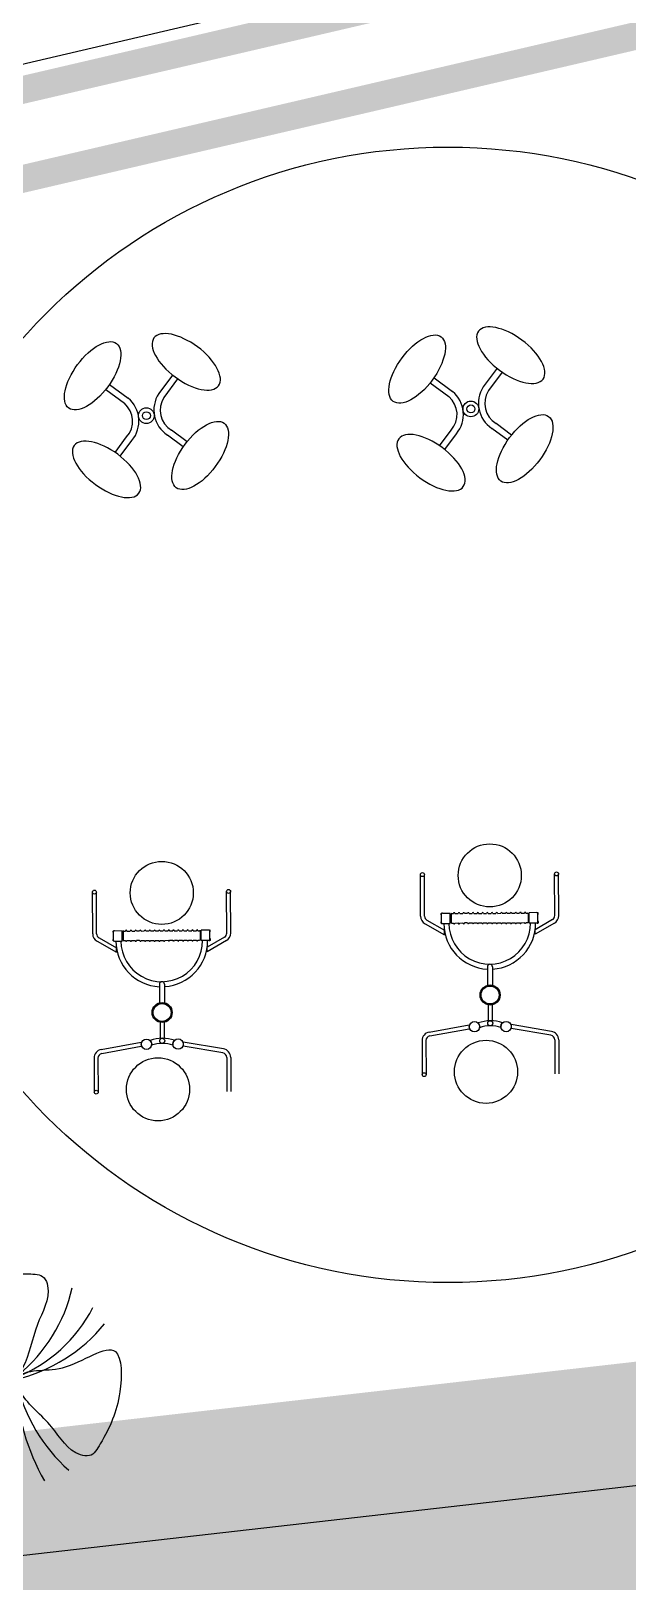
# Model space of a CAD drawing. Extents: x -809667 to 586099, y 3084146 to 3634412.
# Drawn here: x 381271.35 to 381275.13, y 3084219.42 to 3084229.25 of the extents above; entities that cross this region are included whole.
import ezdxf

# ---------------------------------------------------------------- set-up
doc = ezdxf.new("R2010")
doc.units = 0
doc.header["$LTSCALE"] = 0.5
doc.layers.get('0').update_dxf_attribs({"linetype": 'CONTINUOUS'})
for name, color, linetype in [('WIRE-照明', 1, 'CONTINUOUS'), ('WIRE-通讯', 4, 'CONTINUOUS'), ('器材', 1, 'CONTINUOUS'), ('文字', 7, 'CONTINUOUS')]:
    doc.layers.add(name, color=color, linetype=linetype)

# ---------------------------------------------------------------- blocks, each defined once
blk = doc.blocks.new('A$C42CC5923')
at = {"layer": '器材', "color": 0}
for p, q in [((318.7, 751), (407, 634)), ((350.6, 775.1), (438.9, 658)), ((750.7, 719.1), (633.7, 630.8)), ((774.8, 687.1), (657.8, 598.8)), ((262.6, 350.9), (360.4, 424.7)), ((286.7, 319), (386.4, 394.2)), ((686.8, 262.9), (611.6, 362.6)), ((718.8, 287), (645, 384.8))]:
    blk.add_line(p, q, dxfattribs=at)
for radius in [50, 25]:
    blk.add_circle((518.7, 519), radius, dxfattribs=at)
for centre, radius, start, end in [((279.1, 552.6), 151.6, 302.46291, 32.46291), ((280.7, 552.3), 190.2, 303.74949, 33.74949), ((756.7, 485.7), 190.2, 130.30365, 220.30365), ((758.4, 485.4), 151.6, 131.59024, 221.59024)]:
    blk.add_arc(centre, radius, start, end, dxfattribs=at)
for centre, major_axis in [((263.2, 857.7), (-203.2, -153.3)), ((774.2, 180.3), (203.2, 153.3))]:
    blk.add_ellipse(centre, major_axis=major_axis, ratio=0.467287, dxfattribs=at)
at = {"layer": '器材', "color": 0, "extrusion": (0, 0, -1)}
for centre, major_axis in [((857.4, 774.5), (153.3, -203.2)), ((180, 263.5), (-153.3, 203.2))]:
    blk.add_ellipse(centre, major_axis=major_axis, ratio=0.467287, dxfattribs=at)
blk = doc.blocks.new('A$C13153371')
at = {"layer": '器材', "color": 0}
for p, q in [((458.2, 850), (194.8, 850.9)), ((458.3, 875), (194.9, 875.9)), ((484.1, 834.9), (547, 725.1)), ((505.8, 847.3), (575.9, 725)), ((1192.3, 822.6), (1146.6, 568.2)), ((1216.9, 818.2), (1172, 568.1)), ((1246.6, 867.9), (1462.6, 867.1)), ((1246.6, 842.9), (1462.5, 842.1)), ((438.8, 736.6), (438.6, 688.6)), ((439.6, 687.6), (438.6, 688.6)), ((439.8, 742.6), (438.8, 741.6)), ((438.8, 738.6), (438.8, 741.6)), ((439.8, 737.6), (438.8, 738.6)), ((439.8, 737.6), (438.8, 736.6)), ((439.8, 744.6), (439.8, 742.6)), ((503.8, 742.3), (439.8, 742.6)), ((448.8, 745.5), (440.8, 745.5)), ((449.8, 744.5), (449.8, 742.5)), ((493.8, 744.4), (493.8, 742.4)), ((502.8, 745.3), (494.8, 745.4)), ((504.6, 688.3), (503.6, 687.3)), ((503.8, 744.3), (503.8, 742.3)), ((504.8, 741.3), (503.8, 742.3)), ((504.8, 738.3), (503.8, 737.3)), ((504.8, 736.3), (503.8, 737.3)), ((504.8, 736.3), (504.6, 688.3)), ((504.8, 728.3), (504.7, 696.3)), ((504.8, 738.3), (504.8, 741.3)), ((575.9, 725), (547, 725.1)), ((503.6, 687.3), (439.6, 687.6)), ((441.3, 577.5), (441.3, 597.5)), ((441.4, 607.5), (441.4, 627.5)), ((441.5, 637.5), (441.5, 657.5)), ((441.6, 667.5), (441.6, 677.5)), ((496.6, 682.4), (446.6, 682.5)), ((501.3, 577.3), (501.3, 597.3)), ((501.4, 607.3), (501.4, 627.3)), ((501.5, 637.3), (501.5, 657.3)), ((501.6, 667.3), (501.6, 677.3)), ((441, 487.5), (441, 507.5)), ((441.1, 517.5), (441.1, 537.5)), ((441.2, 547.5), (441.2, 567.5)), ((501, 487.3), (501, 507.3)), ((501.1, 517.3), (501.1, 537.3)), ((501.2, 547.3), (501.2, 567.3)), ((1146.6, 568.2), (1172, 568.1)), ((440.7, 397.5), (440.7, 417.5)), ((440.8, 427.5), (440.8, 447.5)), ((440.9, 457.5), (440.9, 477.5)), ((500.7, 397.3), (500.7, 417.3)), ((500.8, 427.3), (500.8, 447.3)), ((500.9, 457.3), (500.9, 477.3)), ((779.4, 420.4), (896.8, 420)), ((779.5, 452.4), (896.9, 452)), ((1020.5, 423.1), (1121.7, 422.8)), ((1020.6, 448.1), (1121.8, 447.8)), ((1121.7, 422.8), (1121.8, 447.8)), ((440.3, 297.5), (440.3, 277.5)), ((440.4, 307.5), (440.4, 327.5)), ((440.5, 337.5), (440.5, 357.5)), ((440.6, 367.5), (440.6, 387.5)), ((500.3, 297.3), (500.3, 277.3)), ((500.4, 307.3), (500.4, 327.3)), ((500.5, 337.3), (500.5, 357.3)), ((500.6, 367.3), (500.6, 387.3)), ((1189.7, 47.5), (1145.7, 302.2)), ((1145.7, 302.2), (1171.1, 302.1)), ((1214.4, 51.8), (1171.1, 302.1)), ((440, 197.5), (440, 207.5)), ((440.1, 217.5), (440.1, 237.5)), ((440.2, 247.5), (440.2, 267.5)), ((500, 197.3), (500, 207.3)), ((500.1, 217.3), (500.1, 237.3)), ((500.2, 247.3), (500.2, 267.3)), ((436.8, 138.6), (437, 186.6)), ((437.8, 137.6), (436.8, 138.6)), ((437.8, 137.6), (436.8, 136.6)), ((436.8, 136.6), (436.8, 133.6)), ((437.8, 132.6), (436.8, 133.6)), ((438, 187.6), (437, 186.6)), ((501.8, 132.3), (437.8, 132.6)), ((437.8, 130.6), (437.8, 132.6)), ((502, 187.3), (438, 187.6)), ((446.8, 129.5), (438.8, 129.6)), ((445, 192.5), (495, 192.4)), ((447.8, 130.5), (447.8, 132.5)), ((481.4, 39.9), (545.1, 149.3)), ((491.8, 130.4), (491.8, 132.4)), ((500.8, 129.3), (492.8, 129.4)), ((502.8, 138.3), (501.8, 137.3)), ((502.8, 136.3), (501.8, 137.3)), ((502.8, 133.3), (501.8, 132.3)), ((501.8, 130.3), (501.8, 132.3)), ((503, 186.3), (502, 187.3)), ((502.8, 138.3), (503, 186.3)), ((502.8, 146.3), (502.9, 178.3)), ((502.8, 136.3), (502.8, 133.3)), ((503.1, 27.3), (573.9, 149.2)), ((573.9, 149.2), (545.1, 149.3)), ((455.4, 25), (192, 25.9)), ((455.3, 0), (192, 0.9)), ((1243.8, 26.9), (1459.8, 26.1)), ((1243.8, 1.9), (1459.7, 1.1))]:
    blk.add_line(p, q, dxfattribs=at)
for centre, radius in [((194.2, 863.4), 12.5), ((200, 440), 200), ((1445, 405.5), 200), ((958.3, 435.8), 63.5), ((958.3, 435.8), 57), ((1159.2, 535.1), 33), ((1137.8, 435.2), 16), ((1158.5, 335.2), 33), ((191.4, 13.4), 12.5), ((1459.7, 13.6), 12.5)]:
    blk.add_circle(centre, radius, dxfattribs=at)
for centre, radius, start, end in [((458.1, 820), 30, 29.80871, 89.80871), ((458.1, 820), 55, 29.80871, 89.80871), ((1246.5, 812.9), 55, 89.80871, 169.80871), ((1246.5, 812.9), 30, 89.80871, 169.80871), ((440.8, 744.5), 1, 89.80871, 179.80871), ((448.8, 744.5), 1, 359.80871, 89.80871), ((494.8, 744.4), 1, 89.80871, 179.80871), ((502.8, 744.3), 1, 359.80871, 89.80871), ((503.8, 437.3), 259, 269.80871, 89.80871), ((503.8, 437.3), 291, 2.96058, 89.80871), ((441.3, 602.5), 5, 89.80871, 269.80871), ((441.4, 632.5), 5, 89.80871, 269.80871), ((441.5, 662.5), 5, 89.80871, 269.80871), ((446.6, 677.5), 5, 89.80871, 179.80871), ((496.6, 677.4), 5, 359.80871, 89.80871), ((501.3, 602.3), 5, 269.80871, 89.80871), ((501.4, 632.3), 5, 269.80871, 89.80871), ((501.5, 662.3), 5, 269.80871, 89.80871), ((441, 512.5), 5, 89.80871, 269.80871), ((441.1, 542.5), 5, 89.80871, 269.80871), ((441.2, 572.5), 5, 89.80871, 269.80871), ((501, 512.3), 5, 269.80871, 89.80871), ((501.1, 542.3), 5, 269.80871, 89.80871), ((501.2, 572.3), 5, 269.80871, 89.80871), ((1353.8, 434.5), 232, 160.37643, 199.241), ((1159.2, 535.1), 33, 223.54765, 281.60716), ((1353.8, 434.5), 200, 160.02405, 199.59337), ((440.6, 392.5), 5, 89.80871, 269.80871), ((440.7, 422.5), 5, 89.80871, 269.80871), ((440.8, 452.5), 5, 89.80871, 269.80871), ((440.9, 482.5), 5, 89.80871, 269.80871), ((500.6, 392.3), 5, 269.80871, 89.80871), ((500.7, 422.3), 5, 269.80871, 89.80871), ((500.8, 452.3), 5, 269.80871, 89.80871), ((500.9, 482.3), 5, 269.80871, 89.80871), ((503.8, 437.3), 291, 269.80871, 356.65684), ((779.4, 436.4), 16, 89.80871, 269.80871), ((440.3, 302.5), 5, 89.80871, 269.80871), ((440.4, 332.5), 5, 89.80871, 269.80871), ((440.5, 362.5), 5, 89.80871, 269.80871), ((500.3, 302.3), 5, 269.80871, 89.80871), ((500.4, 332.3), 5, 269.80871, 89.80871), ((500.5, 362.3), 5, 269.80871, 89.80871), ((1158.5, 335.2), 33, 78.01026, 136.06977), ((440, 212.5), 5, 89.80871, 269.80871), ((440.1, 242.5), 5, 89.80871, 269.80871), ((440.2, 272.5), 5, 89.80871, 269.80871), ((445, 197.5), 5, 179.80871, 269.80871), ((495, 197.4), 5, 269.80871, 359.80871), ((500, 212.3), 5, 269.80871, 89.80871), ((500.1, 242.3), 5, 269.80871, 89.80871), ((500.2, 272.3), 5, 269.80871, 89.80871), ((438.8, 130.6), 1, 179.80871, 269.80871), ((446.8, 130.5), 1, 269.80871, 359.80871), ((492.8, 130.4), 1, 179.80871, 269.80871), ((500.8, 130.3), 1, 269.80871, 359.80871), ((455.5, 55), 55, 269.80871, 329.80871), ((455.5, 55), 30, 269.80871, 329.80871), ((1243.9, 56.9), 55, 189.80871, 269.80871), ((1243.9, 56.9), 30, 189.80871, 269.80871)]:
    blk.add_arc(centre, radius, start, end, dxfattribs=at)
blk = doc.blocks.new('白玉兰')
at = {"color": 0}
for centre, radius, start, end in [((-1261, 1665), 2054, 309.3934, 347.1655), ((-713, 1844), 1941, 291.8214, 332.6346), ((-4729, -6984), 8429, 56.1879, 65.279), ((-478, 2077), 2115, 283.2993, 320.8528), ((-1148, -2037), 2310, 61.625, 95.1491), ((-559, -2135), 2214, 76.7033, 111.4018), ((4371, -556), 4392, 172.1708, 190.6677), ((2827, 107), 2821, 182.2544, 209.8868), ((2146, 475), 2185, 193.3063, 228.4107)]:
    blk.add_arc(centre, radius, start, end, dxfattribs=at)
for points in [[(-33, 16), (-233, 73), (-342, 562), (-1254, 922), (-425, 1375), (-33, 1392), (376, 1386), (477, 1091), (236, 716), (185, 277), (29, 67), (-7, 18)], [(8, 31), (155, 177), (635, 34), (1395, 653), (1385, -291), (1209, -641), (1004, -995), (697, -939), (487, -546), (129, -287), (22, -49), (-3, 7)], [(36, -22), (99, -220), (-250, -580), (-51, -1540), (-885, -1095), (-1114, -777), (-1334, -432), (-1142, -186), (-697, -181), (-301, 17), (-41, 2), (21, -1)]]:
    blk.add_open_spline(points, degree=3, knots=[0, 0, 0, 0, 621.989778, 1340.944545, 1869.007736, 2592.427455, 2798.699245, 2915.827596, 3435.261502, 4029.77129, 4212.300518, 4212.300518, 4212.300518, 4212.300518], dxfattribs=at)
blk = doc.blocks.new('123213')
at = {"layer": '文字', "color": 8, "linetype": 'Continuous'}
blk.add_line((381946.8974, 3087090.6011, -859.056), (381822.2385, 3087076.343, -859.056), dxfattribs=at)
at = {"layer": '文字', "color": 8, "linetype": 'Continuous', "flags": 128}
for points, const_width in [([(381770.3604, 3087190.8357), (381776.8198, 3087194.935), (381881.0836, 3087269.9457), (381943.3631, 3087141.7932), (381981.0917, 3087094.4984), (381852.7857, 3087079.8747), (381804.2339, 3087074.3411), (381783.8838, 3087061.6181), (381723.0676, 3087158.8921), (381743.4176, 3087171.6151), (381743.4176, 3087171.6151), (381743.4176, 3087171.6151), (381770.3604, 3087190.8357)], 0.5), ([(381804.2339, 3087074.3411), (381852.7857, 3087079.8747), (381981.0917, 3087094.4984), (381943.4692, 3087141.6602), (381937.4532, 3087153.954), (381936.8687, 3087152.4523), (381937.1809, 3087150.6355), (381936.1233, 3087147.5024), (381933.6459, 3087144.173), (381869.2053, 3087098.152), (381866.3001, 3087104.178), (381855.6652, 3087096.7908), (381846.5552, 3087097.3098), (381816.7852, 3087092.3298)], 1.5)]:
    blk.add_lwpolyline(points, dxfattribs=dict(at, const_width=const_width))
blk.add_lwpolyline([(381898.2947, 3087098.4547), (381864.7822, 3087090.6215, -0.026829), (381863.5152, 3087090.3962), (381824.8017, 3087085.6367)], format="xyb", dxfattribs=at)
at = {"layer": '文字', "color": 8, "linetype": 'Continuous'}
blk.add_circle((381867.8422, 3087086.5821), 3.5997, dxfattribs=at)
for name, p, xscale, yscale, zscale, rotation in [('A$C42CC5923', (381865.5812, 3087087.8348), 0.0009999999999999998, 0.0009999999999999998, 0.0009999999999999998, 16.4268906224843), ('A$C42CC5923', (381867.6376, 3087087.8773), 0.0009999999999999998, 0.0009999999999999998, 0.0009999999999999998, 16.4268906224843), ('A$C13153371', (381867.666, 3087085.7606), 0.001, 0.001, 0.001, 270.4960631340554), ('A$C13153371', (381865.5876, 3087085.6495), 0.0009999999999999998, 0.0009999999999999998, 0.0009999999999999998, 270.4960631340552)]:
    blk.add_blockref(name, p, dxfattribs=dict(at, xscale=xscale, yscale=yscale, zscale=zscale, rotation=rotation))
at = {"layer": '文字', "color": 8, "linetype": 'Continuous', "xscale": 0.0004880798049271107, "yscale": 0.0004880798049271107, "zscale": 0.04880798235096967}
blk.add_blockref('白玉兰', (381865.1001, 3087082.3598), dxfattribs=at)

msp = doc.modelspace()

# ---------------------------------------------------------------- linework, layer by layer
at = {"layer": 'WIRE-照明', "linetype": 'Continuous', "const_width": 0.175}
msp.add_lwpolyline([(381270.3899, 3084228.0987), (381284.1474, 3084231.3082)], dxfattribs=at)
at = {"layer": 'WIRE-通讯', "linetype": 'Continuous', "const_width": 0.175}
msp.add_lwpolyline([(381270.2648, 3084228.6338), (381301.9027, 3084236.0145)], dxfattribs=at)

# ---------------------------------------------------------------- block references
at = {"layer": '文字', "color": 8}
msp.add_blockref('123213', (-593.8497, -2861.6696), dxfattribs=at)

doc.saveas('drawing.dxf')
